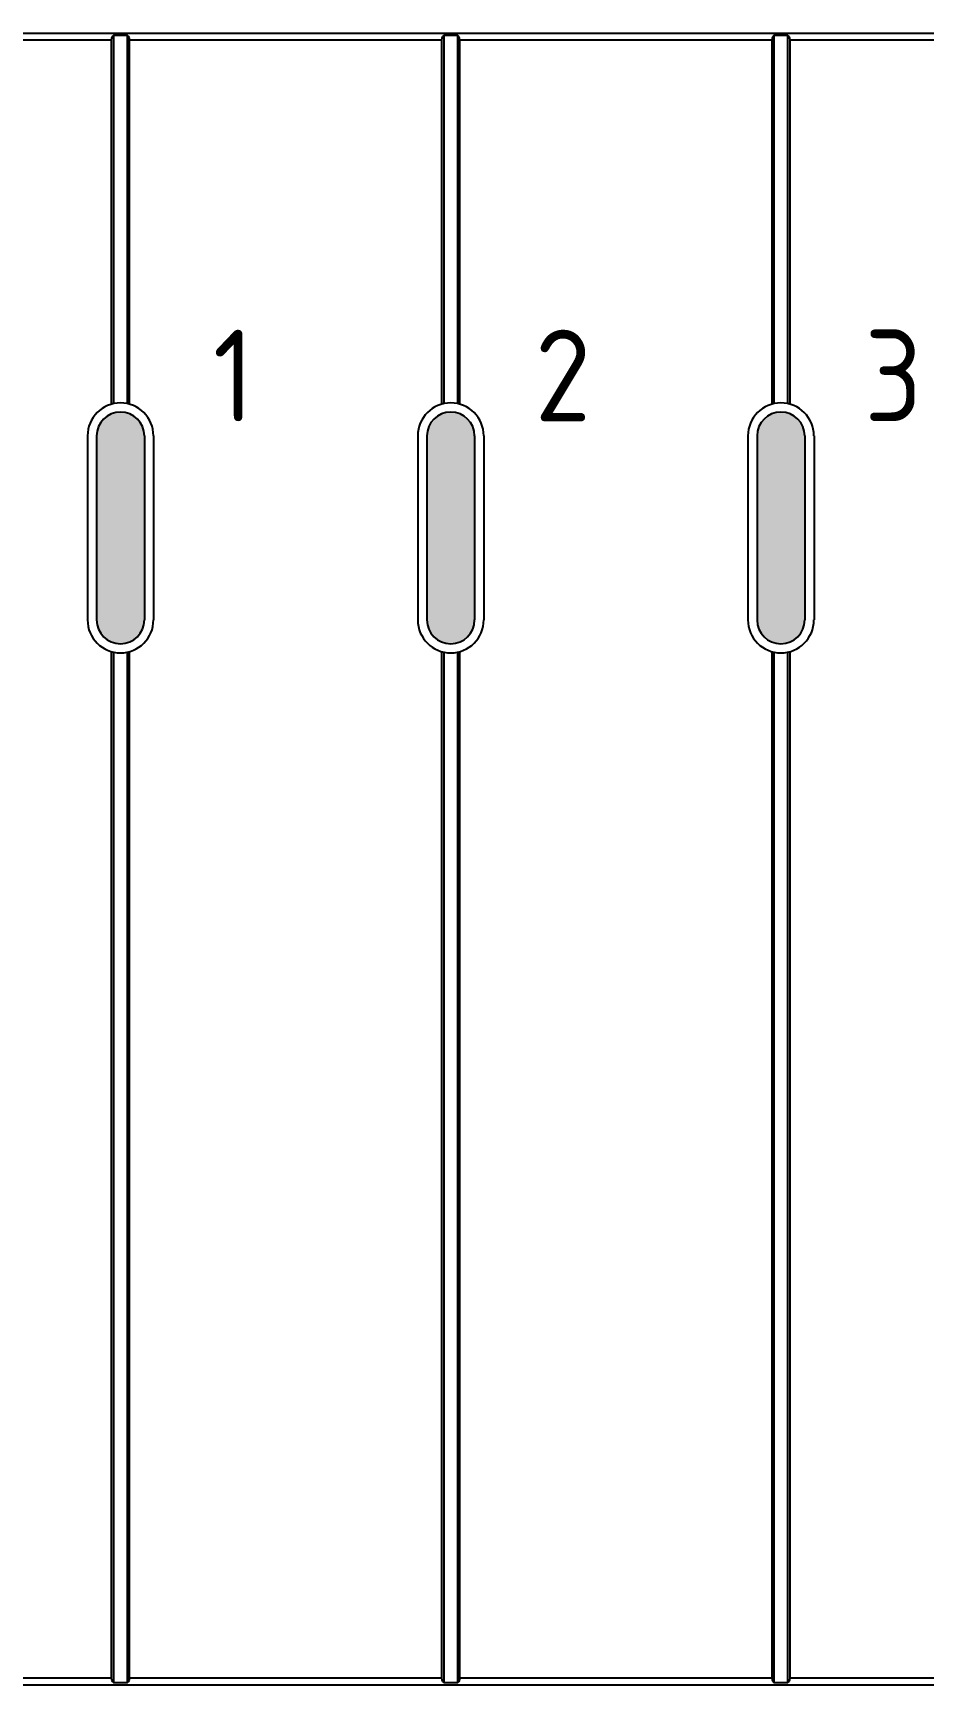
# Paper-space layout 'ARCH-D(24x36)' of a CAD drawing. Header units: inches. Extents: x 0.1 to 35.7, y 0.1 to 23.7.
# Drawn here: x 7.415 to 8.371, y 8.815 to 10.587 of the extents above; entities that cross this region are included whole.
import ezdxf

# ---------------------------------------------------------------- set-up
doc = ezdxf.new("R2010")
doc.units = ezdxf.units.IN
doc.header["$MEASUREMENT"] = 0
doc.layers.add('WIRE-LOW-COMMON', color=7, linetype='Continuous')
doc.styles.add('CBUS-STATUS', font='isocp.shx', dxfattribs={"bigfont": 'bigfont'})

# ---------------------------------------------------------------- blocks, each defined once
blk = doc.blocks.new('*U73')
h = blk.add_hatch(color=3)
h.dxf.hatch_style = 1
h.paths.add_polyline_path([(1.0847, -1.6668), (1.0847, -1.4695, 1.000011), (1.0335, -1.4695), (1.0335, -1.6668, 1.000041)])
h = blk.add_hatch(color=3)
h.dxf.hatch_style = 1
h.paths.add_polyline_path([(1.439, -1.4695, 1.000011), (1.3878, -1.4695), (1.3878, -1.6668, 1.000041), (1.439, -1.6668)])
h = blk.add_hatch(color=3)
h.dxf.hatch_style = 1
h.paths.add_polyline_path([(1.7933, -1.6668), (1.7933, -1.4695, 1.000011), (1.7421, -1.4695), (1.7421, -1.6668, 1.000041)])
at = {"color": 190}
for p, q in [((0.0098, -1.0374), (2.8169, -1.0374)), ((1.0492, -1.045), (0.7146, -1.045)), ((1.0495, -1.043), (1.0492, -1.045)), ((1.0492, -1.045), (1.0492, -1.4355)), ((1.0503, -1.0411), (1.0495, -1.043)), ((1.0518, -1.0397), (1.0503, -1.0411)), ((1.0518, -1.0397), (1.0663, -1.0397)), ((1.0518, -1.4349), (1.0518, -1.0397)), ((1.0677, -1.041), (1.0663, -1.0397)), ((1.0663, -1.0397), (1.0663, -1.4349)), ((1.0686, -1.0429), (1.0677, -1.041)), ((1.0689, -1.045), (1.0686, -1.0429)), ((1.4035, -1.045), (1.0689, -1.045)), ((1.0689, -1.4355), (1.0689, -1.045)), ((1.4038, -1.043), (1.4035, -1.045)), ((1.4035, -1.045), (1.4035, -1.4355)), ((1.4047, -1.0411), (1.4038, -1.043)), ((1.4062, -1.0397), (1.4047, -1.0411)), ((1.4062, -1.0397), (1.4206, -1.0397)), ((1.4062, -1.4349), (1.4062, -1.0397)), ((1.4221, -1.041), (1.4206, -1.0397)), ((1.4206, -1.0397), (1.4206, -1.4349)), ((1.4229, -1.0429), (1.4221, -1.041)), ((1.4232, -1.045), (1.4229, -1.0429)), ((1.7579, -1.045), (1.4232, -1.045)), ((1.4232, -1.4355), (1.4232, -1.045)), ((1.7581, -1.043), (1.7579, -1.045)), ((1.7579, -1.045), (1.7579, -1.4355)), ((1.759, -1.0411), (1.7581, -1.043)), ((1.7605, -1.0397), (1.759, -1.0411)), ((1.7605, -1.0397), (1.7749, -1.0397)), ((1.7605, -1.4349), (1.7605, -1.0397)), ((1.7764, -1.041), (1.7749, -1.0397)), ((1.7749, -1.0397), (1.7749, -1.4349)), ((1.7773, -1.0429), (1.7764, -1.041)), ((1.7776, -1.045), (1.7773, -1.0429)), ((2.1122, -1.045), (1.7776, -1.045)), ((1.7776, -1.4355), (1.7776, -1.045)), ((1.0492, -1.7008), (1.0492, -2.8013)), ((1.0518, -2.8067), (1.0518, -1.7015)), ((1.0663, -1.7015), (1.0663, -2.8067)), ((1.0689, -2.8014), (1.0689, -1.7008)), ((1.4035, -1.7008), (1.4035, -2.8013)), ((1.4062, -2.8067), (1.4062, -1.7015)), ((1.4206, -1.7015), (1.4206, -2.8067)), ((1.4232, -2.8014), (1.4232, -1.7008)), ((1.7579, -1.7008), (1.7579, -2.8013)), ((1.7605, -2.8067), (1.7605, -1.7015)), ((1.7749, -1.7015), (1.7749, -2.8067)), ((1.7776, -2.8014), (1.7776, -1.7008)), ((0.0098, -2.809), (2.8169, -2.809)), ((0.7146, -2.8014), (1.0492, -2.8014)), ((1.0492, -2.8014), (1.0495, -2.8036)), ((1.0495, -2.8036), (1.0504, -2.8054)), ((1.0504, -2.8054), (1.0518, -2.8067)), ((1.0663, -2.8067), (1.0518, -2.8067)), ((1.0663, -2.8067), (1.0678, -2.8053)), ((1.0678, -2.8053), (1.0687, -2.8034)), ((1.0687, -2.8034), (1.0689, -2.8014)), ((1.0689, -2.8014), (1.4035, -2.8014)), ((1.4035, -2.8014), (1.4038, -2.8036)), ((1.4038, -2.8036), (1.4047, -2.8054)), ((1.4047, -2.8054), (1.4062, -2.8067)), ((1.4206, -2.8067), (1.4062, -2.8067)), ((1.4206, -2.8067), (1.4221, -2.8053)), ((1.4221, -2.8053), (1.423, -2.8034)), ((1.423, -2.8034), (1.4232, -2.8014)), ((1.4232, -2.8014), (1.7579, -2.8014)), ((1.7579, -2.8014), (1.7582, -2.8036)), ((1.7582, -2.8036), (1.759, -2.8054)), ((1.759, -2.8054), (1.7605, -2.8067)), ((1.7749, -2.8067), (1.7605, -2.8067)), ((1.7749, -2.8067), (1.7764, -2.8053)), ((1.7764, -2.8053), (1.7773, -2.8034)), ((1.7773, -2.8034), (1.7776, -2.8014)), ((1.7776, -2.8014), (2.1122, -2.8014))]:
    blk.add_line(p, q, dxfattribs=at)
for p, q in [((1.0236, -1.4695), (1.0236, -1.6668)), ((1.0335, -1.4695), (1.0335, -1.6668)), ((1.0847, -1.4695), (1.0847, -1.6668)), ((1.0945, -1.4695), (1.0945, -1.6668)), ((1.378, -1.4695), (1.378, -1.6668)), ((1.3878, -1.4695), (1.3878, -1.6668)), ((1.439, -1.4695), (1.439, -1.6668)), ((1.4488, -1.4695), (1.4488, -1.6668)), ((1.7323, -1.4695), (1.7323, -1.6668)), ((1.7421, -1.4695), (1.7421, -1.6668)), ((1.7933, -1.4695), (1.7933, -1.6668)), ((1.8032, -1.4695), (1.8032, -1.6668))]:
    blk.add_line(p, q)
for centre, radius, start, end in [((1.0591, -1.4695), 0.0354, 0, 180), ((1.4134, -1.4695), 0.0354, 0, 180), ((1.7677, -1.4695), 0.0354, 0, 180), ((1.0591, -1.4695), 0.0256, 0, 180), ((1.4134, -1.4695), 0.0256, 0, 180), ((1.7677, -1.4695), 0.0256, 0, 180), ((1.0591, -1.6668), 0.0354, 180, 0), ((1.0591, -1.6668), 0.0256, 180, 0), ((1.4134, -1.6668), 0.0354, 180, 0), ((1.4134, -1.6668), 0.0256, 180, 0), ((1.7677, -1.6668), 0.0354, 180, 0), ((1.7677, -1.6668), 0.0256, 180, 0)]:
    blk.add_arc(centre, radius, start, end)
at = {"style": 'CBUS-STATUS'}
for s, p in [('1', (1.1583, -1.454)), ('2', (1.5036, -1.454)), ('3', (1.8572, -1.4539))]:
    blk.add_text(s, height=0.0984, dxfattribs=at).set_placement(p)

psp = doc.layouts.new('ARCH-D(24x36)')

# ---------------------------------------------------------------- block references
at = {"layer": 'WIRE-LOW-COMMON'}
psp.add_blockref('*U73', (6.45, 11.6241), dxfattribs=at)

doc.saveas('drawing.dxf')
